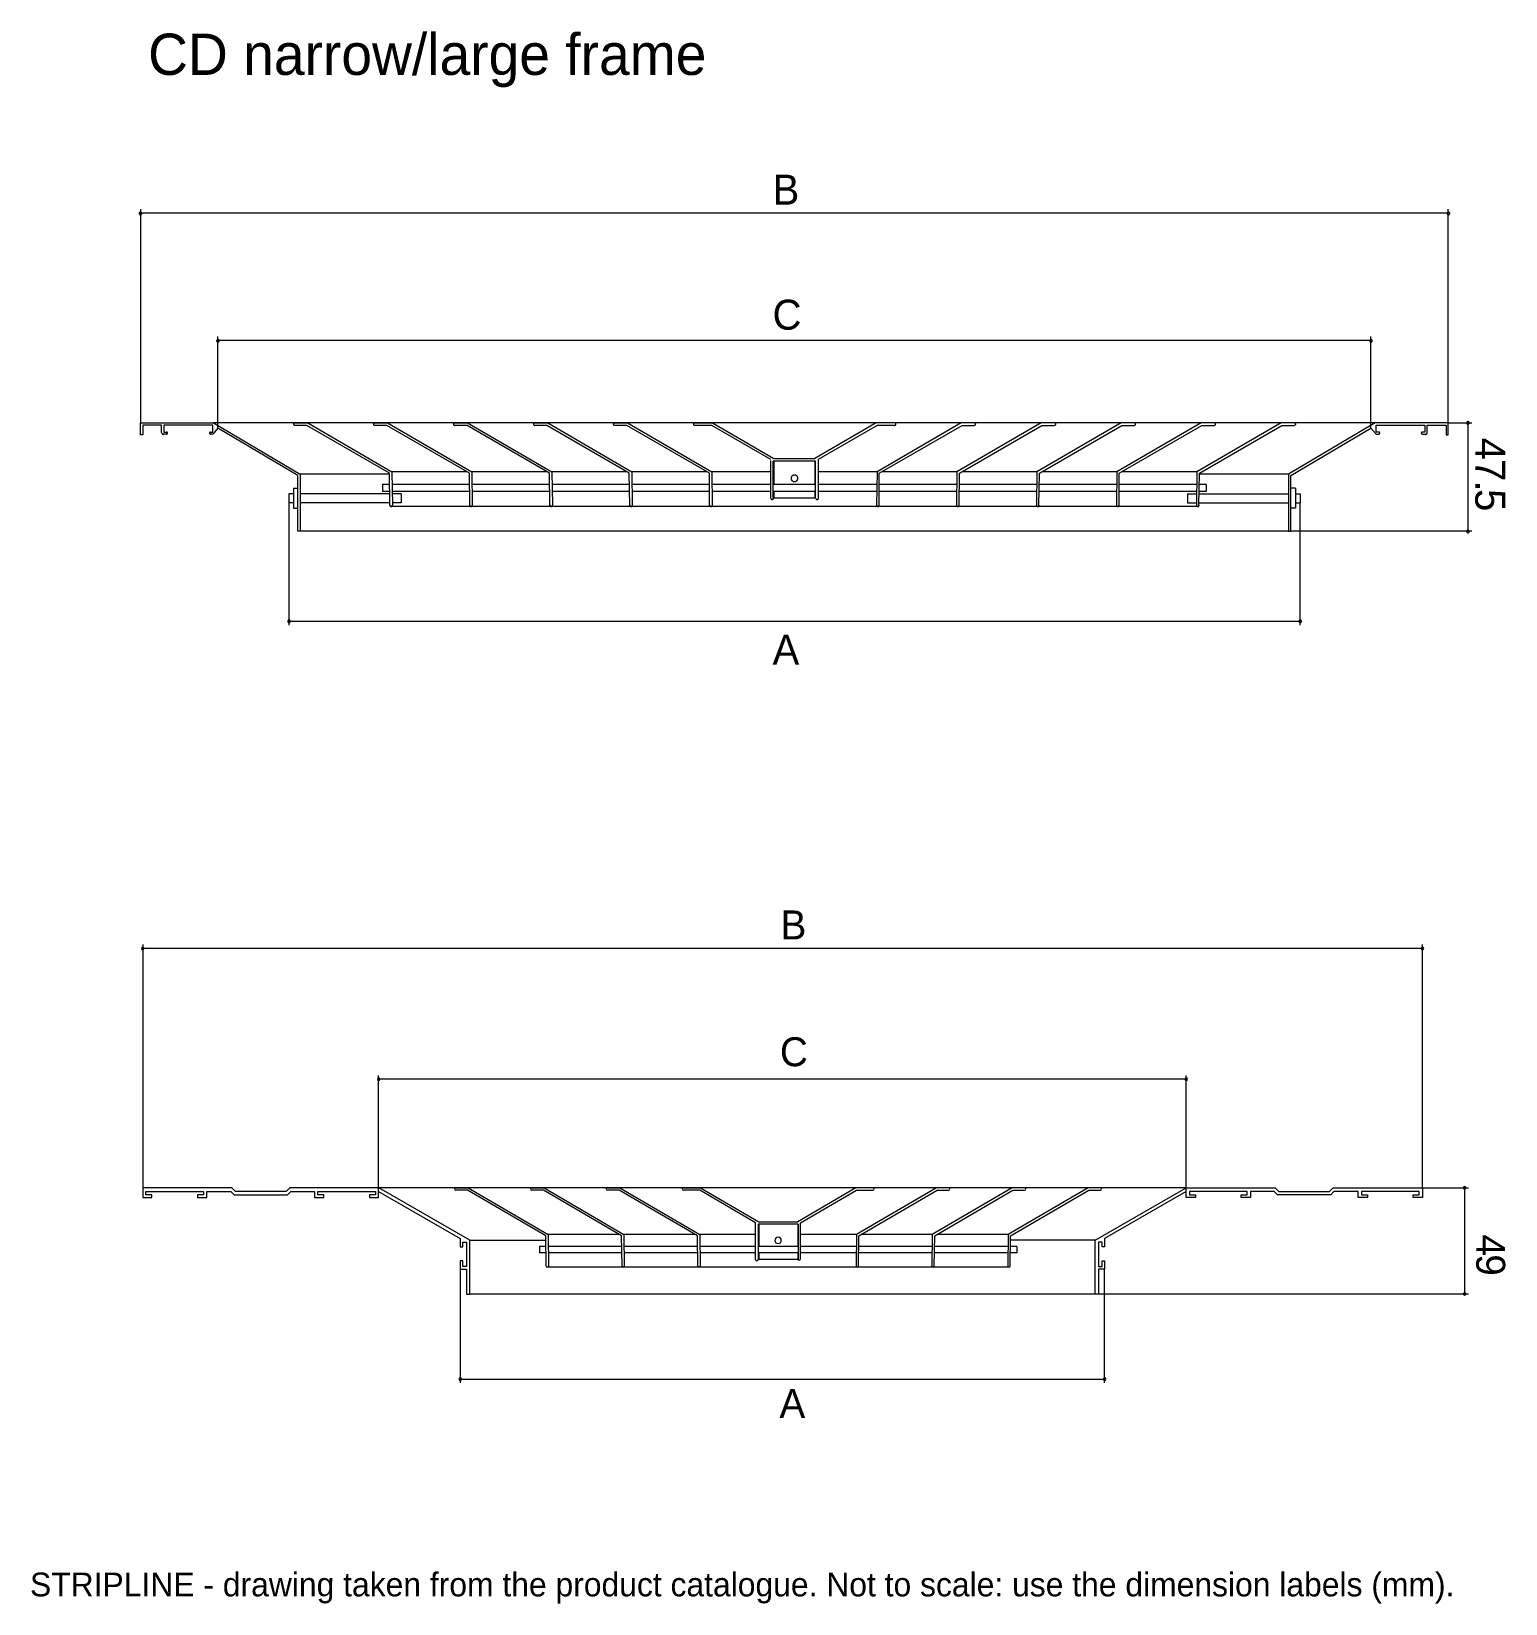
# Model space of a CAD drawing. Extents: x 0 to 248, y -13 to 251.
import ezdxf

# ---------------------------------------------------------------- set-up
doc = ezdxf.new("R2010")
doc.units = 0
for name, color, linetype in [('GEOMETRY', 7, 'Continuous'), ('NOTE', 1, 'Continuous'), ('TEXT', 7, 'Continuous')]:
    doc.layers.add(name, color=color, linetype=linetype)

msp = doc.modelspace()

# ---------------------------------------------------------------- linework, layer by layer
at = {"layer": 'GEOMETRY', "lineweight": 13}
for points in [[(18.78, 220.41), (18.78, 220.44), (18.78, 220.47), (18.77, 220.5), (18.75, 220.52), (18.74, 220.55), (18.72, 220.57), (18.7, 220.59), (18.67, 220.6), (18.65, 220.61), (18.62, 220.62), (18.59, 220.63), (18.56, 220.63), (18.53, 220.63), (18.51, 220.62), (18.48, 220.61), (18.45, 220.6), (18.43, 220.59), (18.41, 220.57), (18.39, 220.55), (18.37, 220.52), (18.36, 220.5), (18.35, 220.47), (18.35, 220.44), (18.34, 220.41), (18.35, 220.38), (18.35, 220.35), (18.36, 220.33), (18.37, 220.3), (18.39, 220.28), (18.41, 220.26), (18.43, 220.24), (18.45, 220.22), (18.48, 220.21), (18.51, 220.2), (18.53, 220.19), (18.56, 220.19), (18.59, 220.19), (18.62, 220.2), (18.65, 220.21), (18.67, 220.22), (18.7, 220.24), (18.72, 220.26), (18.74, 220.28), (18.75, 220.3), (18.77, 220.33), (18.78, 220.35), (18.78, 220.38), (18.78, 220.41)], [(238.54, 220.41), (238.54, 220.44), (238.53, 220.47), (238.52, 220.5), (238.51, 220.52), (238.5, 220.55), (238.48, 220.57), (238.46, 220.59), (238.43, 220.6), (238.41, 220.61), (238.38, 220.62), (238.35, 220.63), (238.32, 220.63), (238.29, 220.63), (238.26, 220.62), (238.24, 220.61), (238.21, 220.6), (238.19, 220.59), (238.17, 220.57), (238.15, 220.55), (238.13, 220.52), (238.12, 220.5), (238.11, 220.47), (238.11, 220.44), (238.1, 220.41), (238.11, 220.38), (238.11, 220.35), (238.12, 220.33), (238.13, 220.3), (238.15, 220.28), (238.17, 220.26), (238.19, 220.24), (238.21, 220.22), (238.24, 220.21), (238.26, 220.2), (238.29, 220.19), (238.32, 220.19), (238.35, 220.19), (238.38, 220.2), (238.41, 220.21), (238.43, 220.22), (238.46, 220.24), (238.48, 220.26), (238.5, 220.28), (238.51, 220.3), (238.52, 220.33), (238.53, 220.35), (238.54, 220.38), (238.54, 220.41)], [(31.8, 199.01), (31.8, 199.04), (31.79, 199.07), (31.78, 199.1), (31.77, 199.12), (31.75, 199.15), (31.73, 199.17), (31.71, 199.19), (31.69, 199.2), (31.66, 199.21), (31.64, 199.22), (31.61, 199.23), (31.58, 199.23), (31.55, 199.23), (31.52, 199.22), (31.49, 199.21), (31.47, 199.2), (31.45, 199.19), (31.42, 199.17), (31.41, 199.15), (31.39, 199.12), (31.38, 199.1), (31.37, 199.07), (31.36, 199.04), (31.36, 199.01), (31.36, 198.98), (31.37, 198.95), (31.38, 198.93), (31.39, 198.9), (31.41, 198.88), (31.42, 198.86), (31.45, 198.84), (31.47, 198.82), (31.49, 198.81), (31.52, 198.8), (31.55, 198.79), (31.58, 198.79), (31.61, 198.79), (31.64, 198.8), (31.66, 198.81), (31.69, 198.82), (31.71, 198.84), (31.73, 198.86), (31.75, 198.88), (31.77, 198.9), (31.78, 198.93), (31.79, 198.95), (31.8, 198.98), (31.8, 199.01)], [(225.53, 199.01), (225.52, 199.04), (225.52, 199.07), (225.51, 199.1), (225.5, 199.12), (225.48, 199.15), (225.46, 199.17), (225.44, 199.19), (225.42, 199.2), (225.39, 199.21), (225.36, 199.22), (225.34, 199.23), (225.31, 199.23), (225.28, 199.23), (225.25, 199.22), (225.22, 199.21), (225.2, 199.2), (225.17, 199.19), (225.15, 199.17), (225.13, 199.15), (225.12, 199.12), (225.11, 199.1), (225.1, 199.07), (225.09, 199.04), (225.09, 199.01), (225.09, 198.98), (225.1, 198.95), (225.11, 198.93), (225.12, 198.9), (225.13, 198.88), (225.15, 198.86), (225.17, 198.84), (225.2, 198.82), (225.22, 198.81), (225.25, 198.8), (225.28, 198.79), (225.31, 198.79), (225.34, 198.79), (225.36, 198.8), (225.39, 198.81), (225.42, 198.82), (225.44, 198.84), (225.46, 198.86), (225.48, 198.88), (225.5, 198.9), (225.51, 198.93), (225.52, 198.95), (225.52, 198.98), (225.53, 199.01)], [(241.81, 185.22), (241.81, 185.25), (241.8, 185.27), (241.79, 185.3), (241.78, 185.33), (241.76, 185.35), (241.74, 185.37), (241.72, 185.39), (241.7, 185.41), (241.67, 185.42), (241.65, 185.43), (241.62, 185.43), (241.59, 185.44), (241.56, 185.43), (241.53, 185.43), (241.5, 185.42), (241.48, 185.41), (241.45, 185.39), (241.43, 185.37), (241.41, 185.35), (241.4, 185.33), (241.39, 185.3), (241.38, 185.27), (241.37, 185.25), (241.37, 185.22), (241.37, 185.19), (241.38, 185.16), (241.39, 185.13), (241.4, 185.11), (241.41, 185.08), (241.43, 185.06), (241.45, 185.04), (241.48, 185.03), (241.5, 185.01), (241.53, 185), (241.56, 185), (241.59, 185), (241.62, 185), (241.65, 185), (241.67, 185.01), (241.7, 185.03), (241.72, 185.04), (241.74, 185.06), (241.76, 185.08), (241.78, 185.11), (241.79, 185.13), (241.8, 185.16), (241.81, 185.19), (241.81, 185.22)], [(129, 175.9), (129, 175.98), (128.98, 176.05), (128.96, 176.12), (128.93, 176.19), (128.89, 176.25), (128.84, 176.3), (128.79, 176.35), (128.73, 176.39), (128.66, 176.42), (128.59, 176.45), (128.52, 176.46), (128.44, 176.47), (128.37, 176.46), (128.29, 176.45), (128.23, 176.42), (128.16, 176.39), (128.1, 176.35), (128.05, 176.3), (128, 176.25), (127.96, 176.19), (127.93, 176.12), (127.9, 176.05), (127.89, 175.98), (127.88, 175.9), (127.89, 175.83), (127.9, 175.76), (127.93, 175.69), (127.96, 175.62), (128, 175.56), (128.05, 175.51), (128.1, 175.46), (128.16, 175.42), (128.23, 175.39), (128.29, 175.36), (128.37, 175.35), (128.44, 175.34), (128.52, 175.35), (128.59, 175.36), (128.66, 175.39), (128.73, 175.42), (128.79, 175.46), (128.84, 175.51), (128.89, 175.56), (128.93, 175.62), (128.96, 175.69), (128.98, 175.76), (129, 175.83), (129, 175.9)], [(241.81, 166.99), (241.81, 167.01), (241.8, 167.04), (241.79, 167.07), (241.78, 167.09), (241.76, 167.12), (241.74, 167.14), (241.72, 167.16), (241.7, 167.17), (241.67, 167.19), (241.65, 167.2), (241.62, 167.2), (241.59, 167.2), (241.56, 167.2), (241.53, 167.2), (241.5, 167.19), (241.48, 167.17), (241.45, 167.16), (241.43, 167.14), (241.41, 167.12), (241.4, 167.09), (241.39, 167.07), (241.38, 167.04), (241.37, 167.01), (241.37, 166.99), (241.37, 166.96), (241.38, 166.93), (241.39, 166.9), (241.4, 166.87), (241.41, 166.85), (241.43, 166.83), (241.45, 166.81), (241.48, 166.8), (241.5, 166.78), (241.53, 166.77), (241.56, 166.77), (241.59, 166.77), (241.62, 166.77), (241.65, 166.77), (241.67, 166.78), (241.7, 166.8), (241.72, 166.81), (241.74, 166.83), (241.76, 166.85), (241.78, 166.87), (241.79, 166.9), (241.8, 166.93), (241.81, 166.96), (241.81, 166.99)], [(43.74, 151.87), (43.74, 151.9), (43.73, 151.93), (43.73, 151.96), (43.71, 151.98), (43.7, 152.01), (43.68, 152.03), (43.66, 152.05), (43.63, 152.06), (43.61, 152.07), (43.58, 152.08), (43.55, 152.09), (43.52, 152.09), (43.49, 152.09), (43.47, 152.08), (43.44, 152.07), (43.41, 152.06), (43.39, 152.05), (43.37, 152.03), (43.35, 152.01), (43.33, 151.98), (43.32, 151.96), (43.31, 151.93), (43.31, 151.9), (43.3, 151.87), (43.31, 151.84), (43.31, 151.81), (43.32, 151.79), (43.33, 151.76), (43.35, 151.74), (43.37, 151.72), (43.39, 151.7), (43.41, 151.68), (43.44, 151.67), (43.47, 151.66), (43.49, 151.65), (43.52, 151.65), (43.55, 151.65), (43.58, 151.66), (43.61, 151.67), (43.63, 151.68), (43.66, 151.7), (43.68, 151.72), (43.7, 151.74), (43.71, 151.76), (43.73, 151.79), (43.73, 151.81), (43.74, 151.84), (43.74, 151.87)], [(213.63, 151.87), (213.63, 151.9), (213.62, 151.93), (213.61, 151.96), (213.6, 151.98), (213.59, 152.01), (213.57, 152.03), (213.55, 152.05), (213.52, 152.06), (213.5, 152.07), (213.47, 152.08), (213.44, 152.09), (213.41, 152.09), (213.38, 152.09), (213.35, 152.08), (213.33, 152.07), (213.3, 152.06), (213.28, 152.05), (213.26, 152.03), (213.24, 152.01), (213.22, 151.98), (213.21, 151.96), (213.2, 151.93), (213.2, 151.9), (213.19, 151.87), (213.2, 151.84), (213.2, 151.81), (213.21, 151.79), (213.22, 151.76), (213.24, 151.74), (213.26, 151.72), (213.28, 151.7), (213.3, 151.68), (213.33, 151.67), (213.35, 151.66), (213.38, 151.65), (213.41, 151.65), (213.44, 151.65), (213.47, 151.66), (213.5, 151.67), (213.52, 151.68), (213.55, 151.7), (213.57, 151.72), (213.59, 151.74), (213.6, 151.76), (213.61, 151.79), (213.62, 151.81), (213.63, 151.84), (213.63, 151.87)], [(18.93, 96.65), (19.06, 96.73), (19.14, 96.86), (19.06, 97.03), (18.93, 97.11), (18.77, 97.03), (18.71, 96.86), (18.77, 96.73), (18.93, 96.65)], [(233.94, 96.65), (234.08, 96.73), (234.16, 96.86), (234.08, 97.03), (233.94, 97.11), (233.78, 97.03), (233.73, 96.86), (233.78, 96.73), (233.94, 96.65)], [(58.58, 74.69), (58.74, 74.74), (58.8, 74.91), (58.74, 75.07), (58.58, 75.12), (58.42, 75.07), (58.36, 74.91), (58.42, 74.74), (58.58, 74.69)], [(194.26, 74.69), (194.43, 74.74), (194.48, 74.91), (194.43, 75.07), (194.26, 75.12), (194.13, 75.07), (194.05, 74.91), (194.13, 74.74), (194.26, 74.69)], [(43.04, 56.05), (34.55, 56.05), (33.93, 56.67), (18.93, 56.67), (18.93, 55.05), (20.49, 55.05), (20.49, 55.51), (19.47, 55.51), (19.47, 56.05), (29.15, 56.05), (29.15, 55.51), (28.13, 55.51), (28.13, 55.05), (29.69, 55.05), (29.69, 56.05), (33.76, 56.05), (34.3, 55.51), (43.26, 55.51), (43.83, 56.05), (47.82, 56.05), (47.82, 55.05), (49.38, 55.05), (49.38, 55.51), (48.36, 55.51), (48.36, 56.05), (58.04, 56.05), (58.04, 55.51), (57.02, 55.51), (57.02, 55.05), (58.58, 55.05), (58.58, 56.05), (72.28, 48.12), (72.28, 46.77), (72.74, 46.77), (72.74, 47.53), (73.36, 47.53), (73.36, 43.45), (72.74, 43.45), (72.74, 44.37), (72.28, 44.37), (72.28, 43.02), (73.36, 43.02), (73.36, 38.81), (73.9, 38.81), (73.9, 47.85), (58.61, 56.67), (43.66, 56.67), (43.04, 56.05)], [(139.18, 43.51), (139.26, 48.61), (152.4, 56.27), (154.37, 56.27), (154.5, 56.32), (154.56, 56.45), (154.5, 56.62), (154.37, 56.67), (152.29, 56.67), (138.86, 48.82), (138.8, 43.51), (138.86, 43.37), (138.99, 43.32), (139.13, 43.37), (139.18, 43.51)], [(151.94, 43.51), (152, 48.61), (165.13, 56.27), (167.1, 56.27), (167.26, 56.32), (167.32, 56.45), (167.26, 56.62), (167.1, 56.67), (165.02, 56.67), (151.59, 48.82), (151.54, 43.51), (151.59, 43.37), (151.73, 43.32), (151.89, 43.37), (151.94, 43.51)], [(164.67, 43.51), (164.75, 48.61), (177.89, 56.27), (179.86, 56.27), (180, 56.32), (180.05, 56.45), (180, 56.62), (179.86, 56.67), (177.78, 56.67), (164.35, 48.82), (164.27, 43.51), (164.32, 43.37), (164.49, 43.32), (164.62, 43.37), (164.67, 43.51)], [(209.8, 56.05), (218.33, 56.05), (218.95, 56.67), (233.94, 56.67), (233.94, 55.05), (232.38, 55.05), (232.38, 55.51), (233.38, 55.51), (233.38, 56.05), (223.7, 56.05), (223.7, 55.51), (224.72, 55.51), (224.72, 55.05), (223.16, 55.05), (223.16, 56.05), (219.08, 56.05), (218.54, 55.51), (209.59, 55.51), (209.05, 56.05), (205.05, 56.05), (205.05, 55.05), (203.49, 55.05), (203.49, 55.51), (204.52, 55.51), (204.52, 56.05), (194.8, 56.05), (194.8, 55.51), (195.83, 55.51), (195.83, 55.05), (194.26, 55.05), (194.26, 56.05), (180.56, 48.12), (180.56, 46.77), (180.13, 46.77), (180.13, 47.53), (179.51, 47.53), (179.51, 43.45), (180.13, 43.45), (180.13, 44.37), (180.56, 44.37), (180.56, 43.02), (179.51, 43.02), (179.51, 38.81), (178.97, 38.81), (178.97, 47.85), (194.24, 56.67), (209.18, 56.67), (209.8, 56.05)], [(241.04, 56.45), (241.2, 56.51), (241.25, 56.67), (241.2, 56.83), (241.04, 56.89), (240.88, 56.83), (240.82, 56.67), (240.88, 56.51), (241.04, 56.45)], [(125.69, 47.28), (125.91, 47.34), (126.07, 47.44), (126.21, 47.63), (126.23, 47.82), (126.21, 48.04), (126.07, 48.23), (125.91, 48.34), (125.69, 48.39), (125.48, 48.34), (125.32, 48.23), (125.18, 48.04), (125.16, 47.82), (125.18, 47.63), (125.32, 47.44), (125.48, 47.34), (125.69, 47.28)], [(241.04, 38.6), (241.2, 38.68), (241.25, 38.81), (241.2, 38.98), (241.04, 39.06), (240.88, 38.98), (240.82, 38.81), (240.88, 38.68), (241.04, 38.6)], [(72.28, 24.3), (72.45, 24.35), (72.5, 24.52), (72.45, 24.68), (72.28, 24.73), (72.15, 24.68), (72.07, 24.52), (72.15, 24.35), (72.28, 24.3)], [(180.56, 24.3), (180.72, 24.35), (180.78, 24.52), (180.72, 24.68), (180.56, 24.73), (180.4, 24.68), (180.35, 24.52), (180.4, 24.35), (180.56, 24.3)]]:
    msp.add_lwpolyline(points, close=True, dxfattribs=at)
for points in [[(18.54, 221.12), (18.54, 185.24)], [(238.3, 220.44), (18.54, 220.44)], [(238.3, 185.24), (238.3, 221.12)], [(225.28, 199.04), (31.55, 199.04)], [(31.56, 184.36), (31.56, 199.72)], [(225.28, 184.36), (225.28, 199.72)], [(22.1, 183.58), (22.1, 184.85), (18.93, 184.85), (18.93, 183.19), (18.54, 183.19), (18.54, 185.24), (30.83, 185.24), (45.4, 176.61), (45.4, 167.01), (45.01, 167.01), (45.01, 176.37), (31.56, 184.36), (30.73, 183.34), (30.29, 183.34)], [(226.01, 185.24), (30.83, 185.24)], [(44.5, 185.24), (44.47, 185.24), (44.44, 185.23), (44.41, 185.22), (44.39, 185.21), (44.36, 185.2), (44.34, 185.18), (44.32, 185.16), (44.31, 185.13), (44.3, 185.11), (44.29, 185.08), (44.28, 185.05), (44.28, 185.02), (44.28, 184.99), (44.29, 184.96), (44.3, 184.94), (44.31, 184.91), (44.32, 184.89), (44.34, 184.87), (44.36, 184.85), (44.39, 184.83), (44.41, 184.82), (44.44, 184.81), (44.47, 184.8), (44.5, 184.8)], [(44.47, 185.24), (46.67, 185.24), (60.8, 177), (60.9, 171.4)], [(57.9, 185.24), (57.87, 185.24), (57.85, 185.23), (57.82, 185.22), (57.79, 185.21), (57.77, 185.2), (57.75, 185.18), (57.73, 185.16), (57.71, 185.13), (57.7, 185.11), (57.69, 185.08), (57.69, 185.05), (57.68, 185.02), (57.69, 184.99), (57.69, 184.96), (57.7, 184.94), (57.71, 184.91), (57.73, 184.89), (57.75, 184.87), (57.77, 184.85), (57.79, 184.83), (57.82, 184.82), (57.85, 184.81), (57.87, 184.8), (57.9, 184.8)], [(57.88, 185.24), (60.07, 185.24), (74.26, 177), (74.31, 171.4)], [(71.36, 185.24), (71.33, 185.24), (71.3, 185.23), (71.27, 185.22), (71.25, 185.21), (71.23, 185.2), (71.2, 185.18), (71.19, 185.16), (71.17, 185.13), (71.16, 185.11), (71.15, 185.08), (71.14, 185.05), (71.14, 185.02), (71.14, 184.99), (71.15, 184.96), (71.16, 184.94), (71.17, 184.91), (71.19, 184.89), (71.2, 184.87), (71.23, 184.85), (71.25, 184.83), (71.27, 184.82), (71.3, 184.81), (71.33, 184.8), (71.36, 184.8)], [(71.33, 185.24), (73.53, 185.24), (87.66, 177), (87.76, 171.4)], [(84.81, 185.24), (84.78, 185.24), (84.76, 185.23), (84.73, 185.22), (84.7, 185.21), (84.68, 185.2), (84.66, 185.18), (84.64, 185.16), (84.62, 185.13), (84.61, 185.11), (84.6, 185.08), (84.6, 185.05), (84.59, 185.02), (84.6, 184.99), (84.6, 184.96), (84.61, 184.94), (84.62, 184.91), (84.64, 184.89), (84.66, 184.87), (84.68, 184.85), (84.7, 184.83), (84.73, 184.82), (84.76, 184.81), (84.78, 184.8), (84.81, 184.8)], [(84.79, 185.24), (86.98, 185.24), (101.12, 177), (101.17, 171.4)], [(98.22, 185.24), (98.19, 185.24), (98.16, 185.23), (98.13, 185.22), (98.11, 185.21), (98.08, 185.2), (98.06, 185.18), (98.05, 185.16), (98.03, 185.13), (98.02, 185.11), (98.01, 185.08), (98, 185.05), (98, 185.02), (98, 184.99), (98.01, 184.96), (98.02, 184.94), (98.03, 184.91), (98.05, 184.89), (98.06, 184.87), (98.08, 184.85), (98.11, 184.83), (98.13, 184.82), (98.16, 184.81), (98.19, 184.8), (98.22, 184.8)], [(98.2, 185.24), (100.39, 185.24), (114.58, 177), (114.62, 171.4)], [(111.67, 185.24), (111.64, 185.24), (111.62, 185.23), (111.59, 185.22), (111.56, 185.21), (111.54, 185.2), (111.52, 185.18), (111.5, 185.16), (111.48, 185.13), (111.47, 185.11), (111.46, 185.08), (111.46, 185.05), (111.45, 185.02), (111.46, 184.99), (111.46, 184.96), (111.47, 184.94), (111.48, 184.91), (111.5, 184.89), (111.52, 184.87), (111.54, 184.85), (111.56, 184.83), (111.59, 184.82), (111.62, 184.81), (111.64, 184.8), (111.67, 184.8)], [(111.65, 185.24), (114.67, 185.24), (124.96, 179.24), (131.88, 179.24)], [(145.24, 185.24), (142.17, 185.24), (131.88, 179.24)], [(158.64, 185.24), (156.45, 185.24), (142.31, 177), (142.21, 171.4)], [(145.26, 184.8), (145.29, 184.8), (145.32, 184.81), (145.35, 184.82), (145.37, 184.83), (145.4, 184.85), (145.42, 184.87), (145.44, 184.89), (145.45, 184.91), (145.46, 184.94), (145.47, 184.96), (145.48, 184.99), (145.48, 185.02), (145.48, 185.05), (145.47, 185.08), (145.46, 185.11), (145.45, 185.13), (145.44, 185.16), (145.42, 185.18), (145.4, 185.2), (145.37, 185.21), (145.35, 185.22), (145.32, 185.23), (145.29, 185.24), (145.26, 185.24)], [(172.1, 185.24), (169.9, 185.24), (155.72, 177), (155.67, 171.4)], [(158.67, 184.8), (158.7, 184.8), (158.73, 184.81), (158.75, 184.82), (158.78, 184.83), (158.8, 184.85), (158.82, 184.87), (158.84, 184.89), (158.86, 184.91), (158.87, 184.94), (158.88, 184.96), (158.88, 184.99), (158.89, 185.02), (158.88, 185.05), (158.88, 185.08), (158.87, 185.11), (158.86, 185.13), (158.84, 185.16), (158.82, 185.18), (158.8, 185.2), (158.78, 185.21), (158.75, 185.22), (158.73, 185.23), (158.7, 185.24), (158.67, 185.24)], [(185.5, 185.24), (183.31, 185.24), (169.17, 177), (169.12, 171.4)], [(172.12, 184.8), (172.15, 184.8), (172.18, 184.81), (172.21, 184.82), (172.23, 184.83), (172.26, 184.85), (172.28, 184.87), (172.3, 184.89), (172.31, 184.91), (172.32, 184.94), (172.33, 184.96), (172.34, 184.99), (172.34, 185.02), (172.34, 185.05), (172.33, 185.08), (172.32, 185.11), (172.31, 185.13), (172.3, 185.16), (172.28, 185.18), (172.26, 185.2), (172.23, 185.21), (172.21, 185.22), (172.18, 185.23), (172.15, 185.24), (172.12, 185.24)], [(198.96, 185.24), (196.76, 185.24), (182.63, 177), (182.53, 171.4)], [(185.53, 184.8), (185.56, 184.8), (185.59, 184.81), (185.61, 184.82), (185.64, 184.83), (185.66, 184.85), (185.68, 184.87), (185.7, 184.89), (185.72, 184.91), (185.73, 184.94), (185.74, 184.96), (185.75, 184.99), (185.75, 185.02), (185.75, 185.05), (185.74, 185.08), (185.73, 185.11), (185.72, 185.13), (185.7, 185.16), (185.68, 185.18), (185.66, 185.2), (185.64, 185.21), (185.61, 185.22), (185.59, 185.23), (185.56, 185.24), (185.53, 185.24)], [(212.41, 185.24), (210.22, 185.24), (196.03, 177), (195.98, 171.4)], [(198.98, 184.8), (199.01, 184.8), (199.04, 184.81), (199.07, 184.82), (199.09, 184.83), (199.12, 184.85), (199.14, 184.87), (199.16, 184.89), (199.17, 184.91), (199.18, 184.94), (199.19, 184.96), (199.2, 184.99), (199.2, 185.02), (199.2, 185.05), (199.19, 185.08), (199.18, 185.11), (199.17, 185.13), (199.16, 185.16), (199.14, 185.18), (199.12, 185.2), (199.09, 185.21), (199.07, 185.22), (199.04, 185.23), (199.01, 185.24), (198.98, 185.24)], [(234.74, 183.58), (234.74, 184.85), (237.96, 184.85), (237.96, 183.19), (238.3, 183.19), (238.3, 185.24), (226.01, 185.24), (211.44, 176.61), (211.44, 167.01), (211.83, 167.01), (211.83, 176.37), (225.28, 184.36), (226.16, 183.34), (226.6, 183.34)], [(212.44, 184.8), (212.47, 184.8), (212.5, 184.81), (212.52, 184.82), (212.55, 184.83), (212.57, 184.85), (212.59, 184.87), (212.61, 184.89), (212.63, 184.91), (212.64, 184.94), (212.65, 184.96), (212.66, 184.99), (212.66, 185.02), (212.66, 185.05), (212.65, 185.08), (212.64, 185.11), (212.63, 185.13), (212.61, 185.16), (212.59, 185.18), (212.57, 185.2), (212.55, 185.21), (212.52, 185.22), (212.5, 185.23), (212.47, 185.24), (212.44, 185.24)], [(238.3, 185.24), (242.25, 185.24)], [(241.57, 185.24), (241.57, 167.01)], [(22.15, 183.56), (22.15, 183.52), (22.16, 183.49), (22.17, 183.45), (22.18, 183.42), (22.2, 183.39), (22.23, 183.37), (22.25, 183.35), (22.28, 183.33), (22.31, 183.31), (22.34, 183.3), (22.38, 183.29), (22.42, 183.29)], [(22.93, 183.34), (22.39, 183.34)], [(30.29, 183.68), (30.73, 183.68), (30.73, 184.85), (22.49, 184.85), (22.49, 183.68), (22.93, 183.68)], [(22.95, 183.34), (22.97, 183.34), (23, 183.35), (23.02, 183.35), (23.04, 183.36), (23.06, 183.37), (23.07, 183.39), (23.09, 183.41), (23.1, 183.42), (23.11, 183.44), (23.12, 183.46), (23.12, 183.49), (23.12, 183.51), (23.12, 183.53), (23.12, 183.56), (23.11, 183.58), (23.1, 183.6), (23.09, 183.61), (23.07, 183.63), (23.06, 183.65), (23.04, 183.66), (23.02, 183.67), (23, 183.67), (22.97, 183.68), (22.95, 183.68)], [(30.31, 183.68), (30.29, 183.68), (30.27, 183.67), (30.25, 183.67), (30.23, 183.66), (30.21, 183.64), (30.19, 183.63), (30.18, 183.61), (30.16, 183.6), (30.15, 183.58), (30.15, 183.56), (30.14, 183.53), (30.14, 183.51), (30.14, 183.49), (30.15, 183.46), (30.15, 183.44), (30.16, 183.42), (30.18, 183.41), (30.19, 183.39), (30.21, 183.37), (30.23, 183.36), (30.25, 183.35), (30.27, 183.35), (30.29, 183.34), (30.31, 183.34)], [(60.46, 171.35), (60.41, 176.76), (46.52, 184.8), (44.47, 184.8)], [(73.92, 171.35), (73.82, 176.76), (59.98, 184.8), (57.88, 184.8)], [(87.32, 171.35), (87.28, 176.76), (73.43, 184.8), (71.33, 184.8)], [(100.78, 171.35), (100.68, 176.76), (86.84, 184.8), (84.79, 184.8)], [(114.18, 171.35), (114.14, 176.76), (100.29, 184.8), (98.2, 184.8)], [(124.47, 179.05), (114.57, 184.8), (111.65, 184.8)], [(145.24, 184.8), (142.31, 184.8), (132.42, 179.05), (132.42, 172.57)], [(142.65, 171.35), (142.7, 176.76), (156.6, 184.8), (158.64, 184.8)], [(156.11, 171.35), (156.16, 176.76), (170, 184.8), (172.1, 184.8)], [(169.51, 171.35), (169.61, 176.76), (183.46, 184.8), (185.5, 184.8)], [(182.97, 171.35), (183.02, 176.76), (196.86, 184.8), (198.96, 184.8)], [(196.37, 171.35), (196.47, 176.76), (210.32, 184.8), (212.41, 184.8)], [(226.6, 183.68), (226.16, 183.68), (226.16, 184.85), (234.35, 184.85), (234.35, 183.68), (233.91, 183.68)], [(226.62, 183.34), (226.65, 183.34), (226.67, 183.35), (226.69, 183.35), (226.71, 183.36), (226.73, 183.37), (226.74, 183.39), (226.76, 183.41), (226.77, 183.42), (226.78, 183.44), (226.79, 183.46), (226.79, 183.49), (226.79, 183.51), (226.79, 183.53), (226.79, 183.56), (226.78, 183.58), (226.77, 183.6), (226.76, 183.61), (226.74, 183.63), (226.73, 183.65), (226.71, 183.66), (226.69, 183.67), (226.67, 183.67), (226.65, 183.68), (226.62, 183.68)], [(233.93, 183.68), (233.91, 183.68), (233.89, 183.67), (233.87, 183.67), (233.85, 183.66), (233.83, 183.64), (233.81, 183.63), (233.8, 183.61), (233.79, 183.6), (233.78, 183.58), (233.77, 183.56), (233.76, 183.53), (233.76, 183.51), (233.76, 183.49), (233.77, 183.46), (233.78, 183.44), (233.79, 183.42), (233.8, 183.41), (233.81, 183.39), (233.83, 183.37), (233.85, 183.36), (233.87, 183.35), (233.89, 183.35), (233.91, 183.34), (233.93, 183.34)], [(233.91, 183.34), (234.45, 183.34)], [(234.47, 183.29), (234.51, 183.29), (234.54, 183.3), (234.58, 183.31), (234.61, 183.33), (234.64, 183.35), (234.66, 183.37), (234.68, 183.39), (234.7, 183.42), (234.72, 183.45), (234.73, 183.49), (234.74, 183.52), (234.74, 183.56)], [(124.42, 178.9), (124.42, 172.57)], [(124.86, 172.57), (124.86, 178.81)], [(131.98, 178.81), (124.86, 178.81)], [(124.96, 178.81), (124.96, 174.86)], [(131.88, 178.81), (131.88, 174.86)], [(131.98, 172.57), (131.98, 178.81)], [(60.41, 176.61), (45.4, 176.61)], [(60.41, 174.86), (59.24, 174.86)], [(59.24, 174.86), (59.24, 173.69)], [(73.43, 177), (60.8, 177)], [(73.43, 177), (60.8, 177)], [(73.87, 174.86), (60.85, 174.86)], [(86.84, 177), (74.26, 177)], [(86.84, 177), (74.26, 177)], [(87.28, 174.86), (74.26, 174.86)], [(100.29, 177), (87.66, 177)], [(100.29, 177), (87.66, 177)], [(100.73, 174.86), (87.71, 174.86)], [(113.7, 177), (101.12, 177)], [(113.7, 177), (101.12, 177)], [(114.14, 174.86), (101.17, 174.86)], [(124.42, 177), (114.57, 177)], [(124.42, 177), (114.57, 177)], [(124.42, 174.86), (114.57, 174.86)], [(124.96, 177), (124.86, 177)], [(131.98, 174.86), (124.86, 174.86)], [(131.98, 177), (131.88, 177)], [(142.31, 177), (132.42, 177)], [(142.26, 174.86), (132.42, 174.86)], [(155.72, 174.86), (142.7, 174.86)], [(155.72, 177), (143.14, 177)], [(169.12, 174.86), (156.16, 174.86)], [(169.17, 177), (156.6, 177)], [(182.58, 174.86), (169.56, 174.86)], [(182.63, 177), (170, 177)], [(196.03, 174.86), (183.02, 174.86)], [(196.03, 177), (183.46, 177)], [(197.59, 174.86), (196.42, 174.86)], [(211.44, 176.61), (196.47, 176.61)], [(197.59, 174.86), (197.59, 173.69)], [(44.28, 173.3), (43.5, 173.3)], [(43.5, 173.3), (43.5, 171.79)], [(44.28, 171.79), (43.5, 171.79)], [(43.5, 171.79), (43.5, 151.21)], [(44.28, 174.27), (45.01, 174.27)], [(44.28, 174.27), (44.28, 170.86)], [(60.46, 173.3), (45.4, 173.3)], [(60.46, 171.79), (45.4, 171.79)], [(60.46, 173.69), (59.24, 173.69)], [(73.87, 173.69), (60.85, 173.69)], [(62.36, 173.3), (60.85, 173.3)], [(62.36, 171.79), (60.9, 171.79)], [(62.36, 173.3), (62.36, 171.79)], [(87.32, 173.69), (74.31, 173.69)], [(100.73, 173.69), (87.71, 173.69)], [(114.18, 173.69), (101.17, 173.69)], [(124.42, 173.69), (114.62, 173.69)], [(124.47, 172.54), (124.47, 172.51), (124.48, 172.48), (124.49, 172.46), (124.5, 172.43), (124.52, 172.41), (124.53, 172.39), (124.56, 172.37), (124.58, 172.35), (124.6, 172.34), (124.63, 172.33), (124.66, 172.32), (124.69, 172.32), (124.72, 172.32), (124.75, 172.33), (124.78, 172.34), (124.8, 172.35), (124.82, 172.37), (124.84, 172.39), (124.86, 172.41), (124.88, 172.43), (124.89, 172.46), (124.9, 172.48), (124.91, 172.51), (124.91, 172.54)], [(131.98, 173.69), (124.86, 173.69)], [(124.96, 173.69), (124.96, 172.57)], [(131.88, 172.57), (124.96, 172.57)], [(131.88, 173.69), (131.88, 172.57)], [(132.03, 172.54), (132.03, 172.51), (132.03, 172.48), (132.04, 172.46), (132.06, 172.43), (132.07, 172.41), (132.09, 172.39), (132.11, 172.37), (132.14, 172.35), (132.16, 172.34), (132.19, 172.33), (132.22, 172.32), (132.25, 172.32), (132.28, 172.32), (132.3, 172.33), (132.33, 172.34), (132.36, 172.35), (132.38, 172.37), (132.4, 172.39), (132.42, 172.41), (132.43, 172.43), (132.45, 172.46), (132.46, 172.48), (132.46, 172.51), (132.46, 172.54)], [(142.26, 173.69), (132.42, 173.69)], [(155.67, 173.69), (142.65, 173.69)], [(169.12, 173.69), (156.11, 173.69)], [(182.58, 173.69), (169.56, 173.69)], [(195.98, 173.69), (182.97, 173.69)], [(194.47, 173.3), (195.99, 173.3)], [(194.47, 173.3), (194.47, 171.79)], [(194.47, 171.79), (195.99, 171.79)], [(196.37, 171.79), (211.44, 171.79)], [(197.59, 173.69), (196.42, 173.69)], [(196.42, 173.3), (211.44, 173.3)], [(212.61, 174.27), (211.83, 174.27)], [(212.61, 174.27), (212.61, 170.86)], [(212.61, 173.3), (213.39, 173.3)], [(212.61, 171.79), (213.39, 171.79)], [(213.39, 173.3), (213.39, 171.79)], [(213.39, 151.21), (213.39, 171.79)], [(44.28, 170.86), (45.01, 170.86)], [(60.46, 171.37), (60.47, 171.34), (60.47, 171.31), (60.48, 171.28), (60.49, 171.26), (60.51, 171.23), (60.53, 171.21), (60.55, 171.2), (60.57, 171.18), (60.6, 171.17), (60.63, 171.16), (60.66, 171.15), (60.69, 171.15), (60.72, 171.15), (60.74, 171.16), (60.77, 171.17), (60.8, 171.18), (60.82, 171.2), (60.84, 171.22), (60.86, 171.24), (60.87, 171.26), (60.89, 171.29), (60.9, 171.32), (60.9, 171.34), (60.9, 171.37)], [(196.18, 171.15), (60.66, 171.15)], [(73.92, 171.37), (73.92, 171.34), (73.93, 171.31), (73.94, 171.28), (73.95, 171.26), (73.97, 171.23), (73.98, 171.21), (74.01, 171.2), (74.03, 171.18), (74.05, 171.17), (74.08, 171.16), (74.11, 171.15), (74.14, 171.15), (74.17, 171.15), (74.2, 171.16), (74.23, 171.17), (74.25, 171.18), (74.27, 171.2), (74.29, 171.22), (74.31, 171.24), (74.33, 171.26), (74.34, 171.29), (74.35, 171.32), (74.35, 171.34), (74.36, 171.37)], [(87.37, 171.37), (87.37, 171.34), (87.38, 171.31), (87.39, 171.28), (87.4, 171.26), (87.42, 171.23), (87.44, 171.21), (87.46, 171.2), (87.48, 171.18), (87.51, 171.17), (87.54, 171.16), (87.57, 171.15), (87.59, 171.15), (87.62, 171.15), (87.65, 171.16), (87.68, 171.17), (87.71, 171.18), (87.73, 171.2), (87.75, 171.22), (87.77, 171.24), (87.78, 171.26), (87.8, 171.29), (87.8, 171.32), (87.81, 171.34), (87.81, 171.37)], [(100.78, 171.37), (100.78, 171.34), (100.79, 171.31), (100.8, 171.28), (100.81, 171.26), (100.83, 171.23), (100.84, 171.21), (100.87, 171.2), (100.89, 171.18), (100.92, 171.17), (100.94, 171.16), (100.97, 171.15), (101, 171.15), (101.03, 171.15), (101.06, 171.16), (101.09, 171.17), (101.11, 171.18), (101.13, 171.2), (101.16, 171.22), (101.17, 171.24), (101.19, 171.26), (101.2, 171.29), (101.21, 171.32), (101.22, 171.34), (101.22, 171.37)], [(114.23, 171.37), (114.24, 171.34), (114.24, 171.31), (114.25, 171.28), (114.26, 171.26), (114.28, 171.23), (114.3, 171.21), (114.32, 171.2), (114.34, 171.18), (114.37, 171.17), (114.4, 171.16), (114.43, 171.15), (114.46, 171.15), (114.49, 171.15), (114.51, 171.16), (114.54, 171.17), (114.57, 171.18), (114.59, 171.2), (114.61, 171.22), (114.63, 171.24), (114.64, 171.26), (114.66, 171.29), (114.66, 171.32), (114.67, 171.34), (114.67, 171.37)], [(142.26, 171.37), (142.26, 171.34), (142.27, 171.32), (142.28, 171.29), (142.29, 171.26), (142.31, 171.24), (142.33, 171.22), (142.35, 171.2), (142.37, 171.18), (142.4, 171.17), (142.42, 171.16), (142.45, 171.15), (142.48, 171.15), (142.51, 171.15), (142.54, 171.16), (142.57, 171.17), (142.59, 171.18), (142.61, 171.2), (142.64, 171.21), (142.65, 171.23), (142.67, 171.26), (142.68, 171.28), (142.69, 171.31), (142.7, 171.34), (142.7, 171.37)], [(155.67, 171.37), (155.67, 171.34), (155.68, 171.32), (155.69, 171.29), (155.7, 171.26), (155.71, 171.24), (155.73, 171.22), (155.75, 171.2), (155.78, 171.18), (155.8, 171.17), (155.83, 171.16), (155.86, 171.15), (155.89, 171.15), (155.92, 171.15), (155.94, 171.16), (155.97, 171.17), (156, 171.18), (156.02, 171.2), (156.04, 171.21), (156.06, 171.23), (156.08, 171.26), (156.09, 171.28), (156.1, 171.31), (156.11, 171.34), (156.11, 171.37)], [(169.12, 171.37), (169.12, 171.34), (169.13, 171.32), (169.14, 171.29), (169.15, 171.26), (169.17, 171.24), (169.19, 171.22), (169.21, 171.2), (169.23, 171.18), (169.26, 171.17), (169.28, 171.16), (169.31, 171.15), (169.34, 171.15), (169.37, 171.15), (169.4, 171.16), (169.43, 171.17), (169.45, 171.18), (169.48, 171.2), (169.5, 171.21), (169.52, 171.23), (169.53, 171.26), (169.54, 171.28), (169.55, 171.31), (169.56, 171.34), (169.56, 171.37)], [(182.53, 171.37), (182.53, 171.34), (182.54, 171.32), (182.55, 171.29), (182.56, 171.26), (182.57, 171.24), (182.59, 171.22), (182.61, 171.2), (182.64, 171.18), (182.66, 171.17), (182.69, 171.16), (182.72, 171.15), (182.75, 171.15), (182.78, 171.15), (182.81, 171.16), (182.83, 171.17), (182.86, 171.18), (182.88, 171.2), (182.9, 171.21), (182.92, 171.23), (182.94, 171.26), (182.95, 171.28), (182.96, 171.31), (182.97, 171.34), (182.97, 171.37)], [(195.98, 171.37), (195.99, 171.34), (195.99, 171.32), (196, 171.29), (196.01, 171.26), (196.03, 171.24), (196.05, 171.22), (196.07, 171.2), (196.09, 171.18), (196.12, 171.17), (196.14, 171.16), (196.17, 171.15), (196.2, 171.15), (196.23, 171.15), (196.26, 171.16), (196.29, 171.17), (196.31, 171.18), (196.34, 171.2), (196.36, 171.21), (196.38, 171.23), (196.39, 171.26), (196.4, 171.28), (196.41, 171.31), (196.42, 171.34), (196.42, 171.37)], [(212.61, 170.86), (211.83, 170.86)], [(211.44, 167.01), (45.4, 167.01)], [(242.25, 167.01), (211.83, 167.01)], [(43.5, 151.9), (213.39, 151.9)], [(18.93, 97.54), (18.93, 56.67)], [(233.94, 96.86), (18.93, 96.86)], [(233.94, 56.67), (233.94, 97.54)], [(58.58, 56.05), (58.58, 75.55)], [(194.26, 74.91), (58.58, 74.91)], [(194.26, 56.05), (194.26, 75.55)], [(194.24, 56.67), (58.61, 56.67)], [(71.56, 56.67), (71.39, 56.62), (71.34, 56.45), (71.39, 56.32), (71.56, 56.27)], [(71.56, 56.67), (73.63, 56.67), (87.04, 48.82), (87.12, 43.51)], [(86.72, 43.51), (86.66, 48.61), (73.53, 56.27), (71.56, 56.27)], [(84.29, 56.67), (84.15, 56.62), (84.1, 56.45), (84.15, 56.32), (84.29, 56.27)], [(84.29, 56.67), (86.37, 56.67), (99.8, 48.82), (99.85, 43.51)], [(99.48, 43.51), (99.39, 48.61), (86.26, 56.27), (84.29, 56.27)], [(97.02, 56.67), (96.88, 56.62), (96.83, 56.45), (96.88, 56.32), (97.02, 56.27)], [(97.02, 56.67), (99.1, 56.67), (112.53, 48.82), (112.61, 43.51)], [(112.21, 43.51), (112.15, 48.61), (98.99, 56.27), (97.02, 56.27)], [(109.78, 56.67), (109.64, 56.62), (109.56, 56.45), (109.64, 56.32), (109.78, 56.27)], [(109.78, 56.67), (112.64, 56.67), (122.43, 50.95), (128.98, 50.95)], [(121.92, 44.64), (121.92, 50.79), (112.53, 56.27), (109.78, 56.27)], [(129.44, 44.72), (129.44, 50.76), (138.86, 56.27), (141.61, 56.27), (141.77, 56.32), (141.83, 56.45), (141.77, 56.62), (141.61, 56.67), (138.75, 56.67), (128.98, 50.95)], [(233.94, 56.67), (241.71, 56.67)], [(241.04, 56.67), (241.04, 38.81)], [(122.32, 50.57), (122.32, 44.64)], [(129.04, 50.57), (122.32, 50.57)], [(122.43, 50.57), (122.43, 46.82)], [(128.98, 50.57), (128.98, 46.82)], [(129.04, 50.57), (129.04, 44.72)], [(73.9, 47.85), (86.66, 47.85)], [(98.99, 48.82), (87.04, 48.82)], [(98.99, 48.82), (87.04, 48.82)], [(111.75, 48.82), (99.8, 48.82)], [(111.75, 48.82), (99.8, 48.82)], [(121.92, 48.82), (112.53, 48.82)], [(121.92, 48.82), (112.53, 48.82)], [(122.43, 48.82), (122.32, 48.82)], [(129.04, 48.82), (128.98, 48.82)], [(138.86, 48.82), (129.44, 48.82)], [(151.59, 48.82), (139.67, 48.82)], [(164.35, 48.82), (152.4, 48.82)], [(178.97, 47.85), (164.73, 47.85)], [(86.69, 46.82), (85.58, 46.82)], [(85.58, 46.82), (85.58, 45.72)], [(86.69, 45.72), (85.58, 45.72)], [(99.42, 46.82), (87.07, 46.82)], [(99.45, 45.72), (87.09, 45.72)], [(112.15, 46.82), (99.83, 46.82)], [(112.18, 45.72), (99.85, 45.72)], [(121.92, 46.82), (112.56, 46.82)], [(121.92, 45.72), (112.58, 45.72)], [(129.04, 46.82), (122.32, 46.82)], [(129.04, 45.72), (122.32, 45.72)], [(122.43, 45.72), (122.43, 44.61)], [(128.98, 45.72), (128.98, 44.61)], [(138.83, 46.82), (129.44, 46.82)], [(138.83, 45.72), (129.44, 45.72)], [(151.56, 45.72), (139.21, 45.72)], [(151.59, 46.82), (139.24, 46.82)], [(164.29, 45.72), (151.94, 45.72)], [(164.32, 46.82), (151.97, 46.82)], [(165.81, 45.72), (164.7, 45.72)], [(165.81, 46.82), (164.73, 46.82)], [(165.81, 46.82), (165.81, 45.72)], [(72.28, 43.02), (72.28, 23.87)], [(86.72, 43.51), (86.77, 43.37), (86.93, 43.32), (87.07, 43.37), (87.12, 43.51)], [(164.48, 43.32), (86.93, 43.32)], [(99.48, 43.51), (99.53, 43.37), (99.66, 43.32), (99.8, 43.37), (99.85, 43.51)], [(112.21, 43.51), (112.26, 43.37), (112.39, 43.32), (112.56, 43.37), (112.61, 43.51)], [(121.92, 44.64), (121.97, 44.5), (122.11, 44.42), (122.27, 44.5), (122.32, 44.64)], [(128.98, 44.61), (122.43, 44.61)], [(129.04, 44.72), (129.09, 44.59), (129.25, 44.53), (129.39, 44.59), (129.44, 44.72)], [(180.56, 23.87), (180.56, 43.02)], [(178.97, 38.81), (73.9, 38.81)], [(241.71, 38.81), (179.51, 38.81)], [(72.28, 24.52), (180.56, 24.52)]]:
    msp.add_lwpolyline(points, dxfattribs=at)

# ---------------------------------------------------------------- texts
at = {"layer": 'NOTE'}
msp.add_text('STRIPLINE - drawing taken from the product catalogue. Not to scale: use the dimension labels (mm).', height=4, dxfattribs=at).set_placement((0, -12))
at = {"layer": 'TEXT'}
for s, height, p in [('CD narrow/large frame', 6.9362, (19.84, 243.7)), ('B', 5.04, (124.76, 221.9)), ('C', 5.04, (124.76, 200.89)), ('A', 5.04, (124.76, 144.6)), ('B', 4.86, (126.1, 98.42)), ('C', 4.86, (126, 77.1)), ('A', 4.86, (125.92, 17.99))]:
    msp.add_text(s, height=height, dxfattribs=at).set_placement(p)
for s, height, p in [('4', 5.04, (242.83, 182.73)), ('7', 5.04, (242.83, 179.14)), ('.', 5.04, (242.83, 175.55)), ('5', 5.04, (242.83, 174.1)), ('4', 4.86, (242.99, 48.82)), ('9', 4.86, (242.99, 45.49))]:
    msp.add_text(s, height=height, rotation=270, dxfattribs=at).set_placement(p)

doc.saveas('drawing.dxf')
